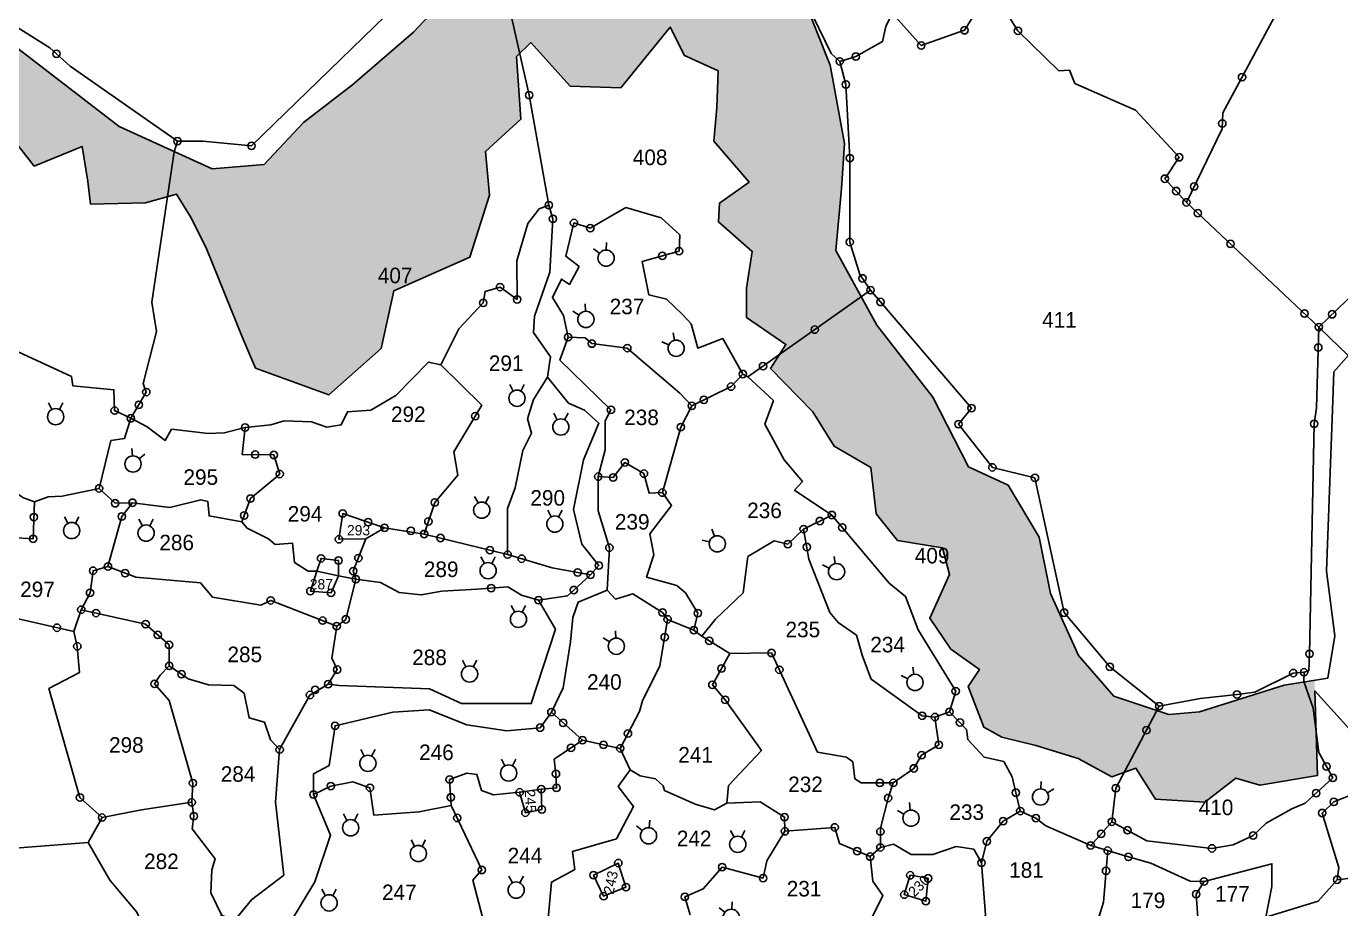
# Model space of a CAD drawing. Header units: metres. Extents: x 328575 to 333799, y 1800850 to 1805986.
# Drawn here: x 330739 to 331981, y 1801912 to 1802745 of the extents above; entities that cross this region are included whole.
import ezdxf
from ezdxf.enums import TextEntityAlignment as Align

# ---------------------------------------------------------------- set-up
doc = ezdxf.new("R2010")
doc.units = ezdxf.units.M
doc.header["$MEASUREMENT"] = 0
for name, color, linetype in [('POLY_HATCH', 12, 'Continuous'), ('POLY_PARCEL', 6, 'Continuous'), ('SYM_STONE', 1, 'Continuous'), ('SYM_WELL', 1, 'Continuous'), ('TEXT_PARCEL', 7, 'Continuous')]:
    doc.layers.add(name, color=color, linetype=linetype)
doc.styles.add('TEXT_MAP', font='KRDEV050.TTF', dxfattribs={"height": 1.8})

# ---------------------------------------------------------------- blocks, each defined once
blk = doc.blocks.new('STONE')
blk.add_circle((0, 0), 0.851)
blk = doc.blocks.new('MOTWELL')
for points in [[(-1.54, 2.96), (-0.8, 1.55)], [(1.54, 2.96), (0.8, 1.55)]]:
    blk.add_lwpolyline(points)
blk.add_circle((0, 0), 1.74)
blk = doc.blocks.new('DAWA')
at = {"layer": 'POLY_HATCH'}
h = blk.add_hatch(dxfattribs=at)
h.set_pattern_fill('ZIGZAG', color=256, scale=20, style=0)
h.set_pattern_definition([(0, (2391.7816, 7145.1659), (2.5, 2.5), [2.5, -2.5]), (90, (2394.2816, 7145.1659), (-2.5, 2.5), [2.5, -2.5])])
h.paths.add_polyline_path([(2779.7, 7414.74), (2778.39, 7412.78), (2780.19, 7408.05), (2782.31, 7406.91), (2786.24, 7405.93), (2791.14, 7404.46), (2795.06, 7402.34), (2797.83, 7403.32), (2800.12, 7399.73), (2805.84, 7399.4), (2809.43, 7402.18), (2812.21, 7401.36), (2818.9, 7402.5), (2818.53, 7413.52), (2815.02, 7412.95), (2805.22, 7409.85), (2801.63, 7409.53), (2795.26, 7411.65), (2791.18, 7416.38), (2787.91, 7423.56), (2786.6, 7430.08), (2783.01, 7436.12), (2778.43, 7438.24), (2774.29, 7446.32), (2767.76, 7454.64), (2763.02, 7463.28), (2763.67, 7470.46), (2764, 7475.68), (2762.35, 7484.75), (2759.25, 7492.58), (2755.16, 7499.11), (2744.87, 7500.74), (2735.73, 7502.37), (2727.23, 7505.8), (2722.17, 7504.65), (2720.05, 7500.74), (2718.25, 7493.07), (2714.07, 7488.54), (2707.04, 7482.5), (2701.33, 7478.1), (2696.75, 7473.21), (2690.71, 7472.72), (2679.93, 7477.61), (2667.84, 7486.91), (2662.62, 7490.82), (2653.96, 7492.78), (2645.47, 7493.27), (2640.73, 7491.97), (2633.46, 7489.5), (2625.78, 7491.62), (2617.29, 7486.07), (2609.29, 7483.62), (2604.71, 7490.15), (2600.79, 7499.45), (2598.67, 7509.4), (2597.2, 7516.74), (2591.95, 7527.13), (2586.72, 7531.37), (2583.29, 7524.19), (2579.7, 7511.14), (2576.89, 7499.62), (2570.36, 7489.67), (2568.72, 7485.92), (2574.77, 7479.88), (2580.48, 7474.17), (2581.31, 7463.14), (2579.35, 7456.45), (2565.79, 7453.68), (2562.36, 7458.41), (2561.71, 7466.57), (2560.73, 7478.15), (2561.06, 7483.7), (2559.75, 7488.1), (2559.08, 7512.06), (2556.63, 7529.52), (2555.32, 7539.47), (2552.55, 7541.92), (2544.03, 7541.51), (2535.54, 7542.49), (2525.25, 7543.3), (2512.51, 7541.67), (2504.92, 7541.19), (2499.53, 7545.1), (2493.82, 7543.96), (2490.55, 7545.1), (2486.3, 7544.94), (2481.24, 7547.87), (2474.87, 7543.8), (2468.17, 7542.33), (2466.86, 7550.97), (2465.39, 7563.7), (2463.6, 7570.55), (2470.44, 7565.72), (2476.48, 7558.38), (2484.97, 7559.52), (2489.87, 7569.31), (2487.42, 7582.2), (2480.56, 7583.02), (2472.07, 7580.41), (2462.27, 7574.21), (2455.9, 7572.74), (2452.47, 7578.94), (2450.67, 7592.48), (2447.71, 7605.62), (2442.49, 7616.71), (2441.67, 7623.4), (2439.38, 7629.76), (2431.05, 7633.51), (2421.91, 7632.37), (2417.77, 7632.59), (2418.26, 7625.74), (2427.4, 7627.05), (2426.75, 7620.03), (2432.3, 7614.98), (2435.24, 7609.92), (2445.24, 7603.97), (2443.44, 7599.89), (2447.69, 7594.34), (2444.26, 7593.04), (2448.02, 7587.82), (2448.18, 7582.27), (2449.98, 7575.58), (2451.15, 7572.23), (2456.86, 7568.8), (2457.35, 7562.11), (2457.68, 7557.22), (2462.58, 7550.86), (2460.62, 7542.7), (2459.8, 7537.81), (2466.52, 7534.77), (2467.01, 7531.02), (2475.34, 7532.97), (2478.44, 7533.14), (2480.89, 7530.36), (2486.94, 7532.32), (2490.04, 7533.63), (2494.45, 7530.2), (2501.15, 7532.49), (2503.6, 7535.26), (2508.5, 7534.93), (2517.32, 7534.61), (2521.56, 7536.73), (2526.3, 7534.28), (2533.49, 7536.89), (2543.45, 7535.91), (2546.88, 7533.95), (2541, 7529.88), (2545.25, 7525.31), (2546.23, 7519.92), (2544.76, 7517.31), (2547.1, 7515.48), (2543.35, 7512.22), (2541.71, 7508.79), (2541.71, 7505.69), (2546.61, 7501.45), (2551.19, 7498.84), (2552, 7495.25), (2548.08, 7491.99), (2546.61, 7487.75), (2547.13, 7485.36), (2552.85, 7476.88), (2551.87, 7473.94), (2550.56, 7469.54), (2550.24, 7465.78), (2551.38, 7462.52), (2554.16, 7460.08), (2553.99, 7457.63), (2554.97, 7453.55), (2557.42, 7451.1), (2558.73, 7449.8), (2560.36, 7446.21), (2562.32, 7444.58), (2565.92, 7445.88), (2567.88, 7447.68), (2572.78, 7448.33), (2575.06, 7448.82), (2578.82, 7450.94), (2583.72, 7453.71), (2587.8, 7460.4), (2588.46, 7464.48), (2590.25, 7469.05), (2588.46, 7473.62), (2584.54, 7476.71), (2577.68, 7483.24), (2573.27, 7486.67), (2578.66, 7491.94), (2584.54, 7497.98), (2584.7, 7501.07), (2583.39, 7504.5), (2583.56, 7508.42), (2583.39, 7514.45), (2584.37, 7517.06), (2585.03, 7523.66), (2586.18, 7528.55), (2588.79, 7520.07), (2591.08, 7512.08), (2591.24, 7506.86), (2590.26, 7503.6), (2591.73, 7495.44), (2592.87, 7492.34), (2596.51, 7490.96), (2596.02, 7487.04), (2598.8, 7481.66), (2600.92, 7481.17), (2597.82, 7476.76), (2597.98, 7473.17), (2599.78, 7469.59), (2600.92, 7466.49), (2605.17, 7467.63), (2611.37, 7470.07), (2617.91, 7473.5), (2619.54, 7472.2), (2625.58, 7476.11), (2625.91, 7472.68), (2628.2, 7469.1), (2631.79, 7469.42), (2636.85, 7472.36), (2638.81, 7474.32), (2639.79, 7484.59), (2643.71, 7487.04), (2646.49, 7483.29), (2653.02, 7484.43), (2659.72, 7483.13), (2661.03, 7480.84), (2666.67, 7477.42), (2670.1, 7473.02), (2675.65, 7475.3), (2676.31, 7471.22), (2676.63, 7468.61), (2683, 7468.78), (2686.6, 7469.76), (2688.23, 7467.15), (2690.03, 7463.56), (2694.31, 7453.05), (2695.78, 7449.62), (2704.27, 7446.52), (2710.32, 7451.91), (2711.79, 7458.6), (2720.61, 7462.51), (2722.89, 7469.69), (2722.4, 7474.75), (2726.49, 7478.5), (2726.01, 7485.73), (2727.64, 7487.36), (2732.22, 7482.31), (2738.1, 7482.14), (2743.81, 7489.16), (2745.45, 7485.89), (2749.37, 7484.1), (2749.2, 7479.86), (2748.88, 7475.94), (2752.96, 7471.21), (2749.53, 7468.77), (2749.41, 7466.6), (2753.33, 7463.17), (2752.68, 7458.93), (2752.68, 7455.51), (2757.25, 7452.41), (2755.46, 7449.63), (2760.36, 7444.58), (2762.83, 7440.61), (2767.08, 7438.16), (2767.73, 7432.78), (2770.18, 7429.68), (2775.41, 7428.86), (2776.22, 7425.76), (2773.94, 7420.7), (2776.39, 7417.11)])
for points in [[(2666.67, 7477.42), (2670.1, 7473.02), (2675.65, 7475.3), (2676.31, 7471.22), (2676.63, 7468.61), (2683, 7468.78), (2686.6, 7469.76), (2688.23, 7467.15), (2690.03, 7463.56), (2694.31, 7453.05), (2695.78, 7449.62), (2704.27, 7446.52), (2710.32, 7451.91), (2711.79, 7458.6), (2720.61, 7462.51), (2722.89, 7469.69), (2722.4, 7474.75), (2726.49, 7478.5), (2726.01, 7485.73), (2727.64, 7487.36), (2732.22, 7482.31), (2738.1, 7482.14), (2743.81, 7489.16), (2745.45, 7485.89), (2749.37, 7484.1), (2749.2, 7479.86), (2748.88, 7475.94), (2752.96, 7471.21), (2749.53, 7468.77), (2749.41, 7466.6), (2753.33, 7463.17), (2752.68, 7458.93), (2752.68, 7455.51), (2757.25, 7452.41), (2755.46, 7449.63), (2760.36, 7444.58), (2762.83, 7440.61), (2767.08, 7438.16), (2767.73, 7432.78), (2770.18, 7429.68), (2775.41, 7428.86), (2776.22, 7425.76), (2773.94, 7420.7), (2776.39, 7417.11), (2779.7, 7414.74), (2778.39, 7412.78), (2780.19, 7408.05), (2782.31, 7406.91), (2786.24, 7405.93), (2791.14, 7404.46), (2795.06, 7402.34), (2797.83, 7403.32), (2800.12, 7399.73), (2805.84, 7399.4), (2809.43, 7402.18), (2812.21, 7401.36), (2818.9, 7402.5), (2818.58, 7412.29), (2824.78, 7405.44)], [(2823.05, 7451.89), (2820.76, 7449.28), (2820.6, 7444.87), (2819.92, 7426.17), (2820.9, 7418.66), (2820.09, 7413.77), (2815.02, 7412.95), (2805.22, 7409.85), (2801.63, 7409.53), (2795.26, 7411.65), (2791.18, 7416.38), (2787.91, 7423.56), (2786.6, 7430.08), (2783.01, 7436.12), (2778.43, 7438.24), (2774.29, 7446.32), (2767.76, 7454.64), (2763.02, 7463.28), (2763.67, 7470.46), (2764, 7475.68), (2762.35, 7484.75), (2759.25, 7492.58)], [(2718.25, 7493.07), (2714.07, 7488.54), (2707.04, 7482.5), (2701.33, 7478.1), (2696.75, 7473.21), (2690.71, 7472.72), (2679.93, 7477.61), (2667.84, 7486.91)]]:
    blk.add_lwpolyline(points, dxfattribs=at)
at = {"layer": 'POLY_PARCEL'}
for points in [[(2803.65, 7468.89), (2807.78, 7477.43), (2807.86, 7479.25), (2819.84, 7501.54), (2820.91, 7502.95), (2822.16, 7510.16), (2828.6, 7512.39), (2828.27, 7519.81), (2832.49, 7520.66)], [(2686.7, 7475.91), (2689.65, 7475.91), (2695.29, 7475.37), (2713.39, 7493), (2717.59, 7496.94), (2717.86, 7502.57), (2724.54, 7511.06)], [(2729.75, 7468.52), (2727.47, 7481.26), (2723.44, 7499.06), (2723.23, 7501.58), (2724.54, 7511.06)], [(2763.46, 7485.2), (2762.47, 7486.13), (2754.7, 7502.1)], [(2644.48, 7497.14), (2646.62, 7496.24), (2664.35, 7491.42), (2671.92, 7486.73), (2674.25, 7484.58), (2686.7, 7475.91)], [(2783.22, 7490.18), (2781.85, 7494.66), (2780.66, 7493.19), (2777.92, 7488.81), (2772.91, 7487.04), (2769.53, 7490.79), (2768.8, 7489.23), (2768.43, 7487.5), (2765.32, 7485.76), (2763.46, 7485.2)], [(2854.5, 7493.54), (2853.64, 7492.04), (2850.42, 7488.33), (2850.92, 7486.51), (2847.53, 7484.53), (2841.67, 7479.5), (2839.69, 7478.43), (2836.38, 7472.57), (2834.07, 7470.59), (2833.06, 7469.08), (2827.52, 7462.62), (2819.01, 7454.45)], [(2783.22, 7490.18), (2784.12, 7488.75), (2788.87, 7484.11), (2790.11, 7484.21), (2790.73, 7482.67), (2797.75, 7479.57), (2802.81, 7474.11), (2801.16, 7471.63), (2803.65, 7468.89)], [(2767.05, 7458.69), (2765.8, 7460.52), (2764.63, 7464.27), (2764.63, 7474), (2764.18, 7482.53), (2763.46, 7485.2)], [(2686.7, 7475.91), (2686.34, 7474.68), (2683.74, 7457.25), (2684.28, 7453.85), (2682.75, 7447.82), (2682.75, 7447.82), (2683.11, 7446.84), (2681.32, 7443.8)], [(2717.26, 7450), (2719.31, 7454.19), (2722.16, 7457.2), (2722.37, 7458.52), (2724.1, 7459.03), (2726.08, 7457.6), (2726.03, 7462.06), (2727.31, 7466.38), (2728.63, 7468.11), (2729.75, 7468.52)], [(2729.75, 7468.52), (2730.23, 7466.95), (2729.88, 7460.75), (2728.09, 7455.67), (2727.98, 7453.76), (2729.95, 7450.94), (2729.62, 7448.59)], [(2731.99, 7453.22), (2731.47, 7455.75), (2730.18, 7457.81), (2731.21, 7459.95), (2732.15, 7459.35), (2733.27, 7461.41), (2731.72, 7462.61), (2732.67, 7466.46), (2734.56, 7465.86), (2738.67, 7468.26), (2742.79, 7467.06), (2744.94, 7465.09), (2744.85, 7463.21), (2740.56, 7462.01), (2741.33, 7458.15), (2743.39, 7457.64), (2745.3, 7455.82), (2746.24, 7454.8), (2747.02, 7451.97), (2749.93, 7453.08), (2752.25, 7448.97)], [(2819.01, 7454.45), (2803.65, 7468.89)], [(2681.32, 7443.8), (2679.44, 7444.69), (2679.35, 7447.11), (2674.61, 7447.56), (2674.43, 7448.63), (2652.48, 7458.76), (2650.06, 7459.65)], [(2752.83, 7448.63), (2767.05, 7458.69)], [(2800.52, 7410.52), (2794.8, 7415.07), (2789.51, 7421.34), (2786.12, 7436.96), (2781.18, 7438.17), (2777.25, 7443.17), (2778.76, 7445.04), (2767.05, 7458.69)], [(2735.5, 7437.07), (2736.28, 7440.19), (2736.28, 7443.53), (2736.97, 7444.82), (2731.05, 7450.56), (2731.99, 7453.22)], [(2746.33, 7445.28), (2744.96, 7446.74), (2738.86, 7451.97), (2734.75, 7452.48), (2733.97, 7453.17), (2731.99, 7453.22)], [(2819.01, 7454.45), (2818.75, 7445.1), (2818.48, 7443.23), (2817.95, 7416.59), (2817.86, 7414.63), (2817.32, 7414.45)], [(2819.01, 7454.45), (2821.46, 7452.09), (2826.29, 7447.54), (2828.02, 7445.45), (2827.84, 7444.08), (2828.84, 7442.63), (2830.39, 7443.26), (2834.76, 7437.71), (2838.76, 7435.26), (2843.23, 7435.26), (2845.05, 7434.17), (2847.05, 7431.53), (2847.08, 7425.67), (2846.35, 7420.22)], [(2717.26, 7450), (2715.83, 7450.33), (2712.03, 7446.47), (2709.14, 7444.75), (2706.44, 7444.57), (2705.7, 7443.04), (2704.05, 7442.79), (2702.27, 7443.4), (2699.09, 7443.53), (2697.55, 7443.04), (2694.56, 7442.74)], [(2715.33, 7430.41), (2716.55, 7434.07), (2719.24, 7437.25), (2718.75, 7439.95), (2722, 7445.34), (2717.26, 7450)], [(2729.62, 7448.59), (2727.98, 7446.02), (2727.3, 7443.76), (2727.76, 7442.11), (2726.76, 7440.11), (2725.86, 7435.76), (2725, 7433.36), (2725, 7428.03)], [(2734.6, 7425.7), (2735.57, 7426.77), (2733.6, 7429.24), (2732.63, 7433.25), (2733.77, 7439.01), (2735.57, 7443.26), (2733.89, 7444.76), (2732.06, 7445.58), (2729.62, 7448.59)], [(2752.25, 7448.97), (2750.88, 7447.51), (2746.33, 7445.28)], [(2752.25, 7448.97), (2752.83, 7448.63)], [(2752.83, 7448.63), (2755.8, 7445.89), (2754.81, 7443.15), (2757.03, 7439.02), (2759.16, 7436.52), (2758.25, 7435.53), (2762.58, 7432.64)], [(2742.93, 7435.22), (2745.06, 7442.82), (2746.33, 7445.28)], [(2670.16, 7434.13), (2668.87, 7434.58), (2665.1, 7436.99), (2661.33, 7437.37), (2659.89, 7440.16), (2648.75, 7443.51)], [(2677.64, 7435.68), (2679.02, 7441.21), (2680.58, 7441.44), (2681.32, 7443.8)], [(2694.56, 7442.74), (2692.14, 7442.12), (2690.34, 7442.05), (2686.05, 7442.53), (2685.29, 7441.22), (2683.21, 7442.81), (2681.32, 7443.8)], [(2694.2, 7431.81), (2695.19, 7434.51), (2698.58, 7437.35), (2697.89, 7439.56), (2694.22, 7439.63), (2694.56, 7442.74)], [(2742.93, 7435.22), (2741.41, 7435.14), (2740.8, 7437.42), (2738.59, 7438.72), (2737.22, 7436.97), (2735.5, 7437.07)], [(2736.52, 7423.92), (2736.79, 7428.84), (2735.5, 7433.12), (2735.5, 7437.07)], [(2677.64, 7435.68), (2673.35, 7434.78), (2671.76, 7434.71), (2670.16, 7434.13)], [(2681.52, 7434.02), (2679.51, 7433.95), (2677.64, 7435.68)], [(2747.5, 7418.6), (2746.59, 7419.28), (2747.04, 7421.26), (2745.6, 7423.62), (2744.61, 7424.45), (2741.1, 7425.44), (2741.94, 7428.03), (2741.49, 7430.46), (2744, 7433.73), (2742.93, 7435.22)], [(2662.43, 7430.01), (2667.59, 7429.99), (2670.01, 7429.84), (2670.16, 7434.13)], [(2678.68, 7426.62), (2680.27, 7432.43), (2681.52, 7434.02)], [(2681.52, 7434.02), (2685.83, 7433.47), (2689.43, 7434.36), (2690.26, 7434.16), (2690.4, 7432.5), (2694.2, 7431.81)], [(2702.88, 7426.11), (2701.9, 7426.11), (2700.3, 7427.09), (2700.06, 7429.36), (2698.04, 7429.17), (2697.3, 7429.85), (2694.79, 7431.07), (2694.2, 7431.81)], [(2708.58, 7429.85), (2705.45, 7429.79), (2705.88, 7432.78), (2710.72, 7431.13)], [(2762.58, 7432.64), (2759.31, 7431.01)], [(2762.58, 7432.64), (2769.21, 7424.75), (2771.12, 7423.21), (2772.59, 7419.34), (2776.94, 7412.23), (2776.22, 7409.85)], [(2708.58, 7429.85), (2710.72, 7431.13)], [(2710.72, 7431.13), (2715.33, 7430.41)], [(2725, 7428.03), (2715.33, 7430.41)], [(2759.31, 7431.01), (2757.48, 7429.26), (2755.88, 7429.64), (2752.84, 7427.81), (2752.31, 7423.63), (2749.1, 7420.58), (2747.5, 7418.6)], [(2774.54, 7409.24), (2773.05, 7409.39), (2767.13, 7413.61), (2766.14, 7416.27), (2765.44, 7418.7), (2763.3, 7420.19), (2762.36, 7421.33), (2759.92, 7427.51), (2759.31, 7431.01)], [(2707.41, 7425.18), (2707.11, 7426.11), (2708.58, 7429.85)], [(2705.39, 7425.56), (2705.39, 7427.34), (2703.37, 7427.58), (2702.88, 7426.11)], [(2725, 7428.03), (2730.15, 7426.52), (2734.6, 7425.7)], [(2675.59, 7421.62), (2676.6, 7423.58), (2676.95, 7426.14), (2678.68, 7426.62)], [(2705.19, 7419.73), (2697.54, 7422.71), (2696.41, 7422.16), (2690.8, 7423.07), (2689.4, 7424.75), (2681.89, 7425.38), (2678.68, 7426.62)], [(2702.88, 7426.11), (2702.14, 7423.79), (2704.53, 7423.6), (2705.39, 7425.56)], [(2702.88, 7426.11), (2705.39, 7425.56)], [(2734.6, 7425.7), (2732.67, 7423.93), (2731.96, 7423.25), (2728.59, 7422.75)], [(2660.48, 7424.68), (2660.75, 7421.5), (2665.04, 7421.3), (2674.73, 7419.08)], [(2705.19, 7419.73), (2706.25, 7420.52), (2707.41, 7425.18)], [(2707.41, 7425.18), (2705.39, 7425.56)], [(2728.59, 7422.75), (2726.62, 7423.32), (2725.01, 7424.29), (2721.49, 7424.03), (2717.36, 7423.78), (2714.99, 7423.36), (2712.45, 7423.64), (2710.27, 7424.79), (2707.41, 7425.18)], [(2704.21, 7413.01), (2705.47, 7412.84), (2715.97, 7412.48), (2719.68, 7410.77), (2727.75, 7410.77), (2730.54, 7419.4), (2728.59, 7422.75)], [(2730.08, 7409.78), (2731.45, 7412.6), (2732.31, 7417.92), (2732.57, 7420.75), (2733.17, 7422.54), (2736.52, 7423.92)], [(2736.52, 7423.92), (2737.52, 7422.88), (2739.51, 7423.48), (2742.95, 7421.34), (2743.55, 7420.54)], [(2674.73, 7419.08), (2675.59, 7421.62)], [(2685.79, 7415.12), (2685.76, 7417.55), (2683.05, 7419.94), (2675.59, 7421.62)], [(2704.21, 7413.01), (2705.26, 7414.69), (2704.63, 7416.02), (2705.19, 7419.73)], [(2743.55, 7420.54), (2742.65, 7415.17), (2740.66, 7411.11), (2740.31, 7409.87), (2738.07, 7405.59)], [(2743.55, 7420.54), (2746.59, 7419.28)], [(2678.01, 7397.53), (2675.45, 7399.85), (2671.85, 7412.5), (2675.37, 7414.34), (2675.13, 7417.37), (2674.73, 7419.08)], [(2750.78, 7416.59), (2747.5, 7418.6)], [(2750.43, 7399.26), (2750.63, 7401.3), (2754.42, 7405.33), (2750.23, 7411.22), (2748.74, 7412.96), (2750.78, 7416.59)], [(2750.78, 7416.59), (2755.59, 7416.65), (2760.92, 7405.17), (2764.3, 7404.58), (2765.04, 7404.03), (2765.24, 7402.09), (2765.99, 7401.6), (2769.72, 7401.6)], [(2688.4, 7399.31), (2688.54, 7401.54), (2685.77, 7411.12), (2684.09, 7413.03), (2684.72, 7414.04), (2685.79, 7415.12)], [(2698.59, 7405.42), (2697.51, 7406.55), (2696.82, 7408.61), (2695.05, 7409.1), (2694.46, 7411.95), (2693.28, 7412.83), (2690.33, 7412.93), (2687.97, 7413.62), (2685.79, 7415.12)], [(2795.06, 7397.12), (2799.09, 7394.9), (2806.66, 7394.04), (2809.11, 7394.45), (2811.43, 7395.53), (2812.92, 7396.98), (2815.9, 7398.64), (2817.44, 7399.27), (2820.66, 7402.21), (2819.02, 7405.16), (2818.39, 7410.3), (2817.3, 7413.38), (2817.32, 7414.45)], [(2817.32, 7414.45), (2816.07, 7414.36), (2811.6, 7412.13), (2809.55, 7411.86), (2805.26, 7411.41), (2800.52, 7410.52)], [(2698.59, 7405.42), (2702.1, 7411.75), (2704.21, 7413.01)], [(2795.06, 7397.12), (2795.52, 7401), (2800.52, 7410.52)], [(2702.52, 7400.22), (2702.52, 7402.62), (2704.32, 7403.57), (2705.01, 7408.19), (2711.72, 7409.78), (2715.92, 7410.03), (2720.3, 7408.32), (2724.93, 7407.63), (2728.79, 7407.98), (2730.08, 7409.78)], [(2733.68, 7406.53), (2730.08, 7409.78)], [(2769.72, 7401.6), (2772.1, 7403.29), (2773, 7404.83), (2774.99, 7406.02), (2774.54, 7409.24)], [(2774.54, 7409.24), (2776.22, 7409.85)], [(2776.22, 7409.85), (2778.21, 7407.81), (2778.35, 7406.63), (2780.26, 7404.59), (2782.52, 7404.09), (2783.48, 7402.32), (2784.44, 7398.35)], [(2728.92, 7400.86), (2730.69, 7401), (2730.62, 7402.63), (2730.4, 7404.32), (2733.68, 7406.53)], [(2738.07, 7405.59), (2733.68, 7406.53)], [(2691.91, 7386.19), (2693.39, 7385.67), (2695.35, 7388.03), (2699.09, 7390.88), (2698.1, 7399.34), (2698.59, 7405.42)], [(2738.07, 7405.59), (2739.21, 7403.1)], [(2729.64, 7385.07), (2730.09, 7390.08), (2732.82, 7391.56), (2732.52, 7393.62), (2737.62, 7395.1), (2739.61, 7398.86), (2737.84, 7401.18), (2739.21, 7403.1)], [(2739.21, 7403.1), (2740.36, 7402.4), (2742.15, 7402.05), (2743.05, 7401.26), (2743.2, 7400.71), (2746.74, 7399.11), (2748.99, 7398.46), (2750.43, 7399.26)], [(2718.49, 7398.97), (2714.77, 7398.22), (2709.5, 7397.85), (2709.06, 7401.01), (2707.08, 7401.69), (2704.53, 7401.2), (2702.52, 7400.22)], [(2718.49, 7398.97), (2718.29, 7401.96), (2720.28, 7402.7), (2721.46, 7402.55), (2721.98, 7400.71), (2723.38, 7400.19), (2726.41, 7400.49)], [(2768.22, 7394.13), (2768.22, 7396.36), (2769.11, 7399.85), (2769.72, 7401.6)], [(2828.18, 7392.41), (2828.18, 7392.41), (2827.15, 7395.44), (2826.83, 7401.11), (2825.61, 7401.36), (2820.77, 7399.43), (2819.42, 7398.14), (2821.35, 7391.84), (2821.16, 7390.42)], [(2705.17, 7381.74), (2701.57, 7382.33), (2699.76, 7385.25), (2702.69, 7390.11), (2704.49, 7395.51), (2702.52, 7400.22)], [(2726.41, 7400.49), (2728.92, 7400.86)], [(2726.41, 7400.49), (2727.07, 7398.13), (2728.99, 7398.5), (2728.92, 7400.86)], [(2678.01, 7397.53), (2682.57, 7398.43), (2688.4, 7399.31)], [(2688.4, 7399.31), (2688.65, 7397.71), (2688.45, 7396.24), (2691.12, 7392.77), (2690.73, 7391.49), (2690.63, 7388.84), (2691.91, 7386.19)], [(2722.77, 7382.38), (2722.4, 7384.99), (2720.98, 7390.31), (2722.03, 7391.49), (2718.49, 7398.97)], [(2757.16, 7395.99), (2757.11, 7397.63), (2754.29, 7399.4), (2750.43, 7399.26)], [(2779.94, 7392.34), (2780.57, 7394.84), (2782.45, 7397.17), (2784.44, 7398.35)], [(2784.44, 7398.35), (2786.25, 7397.54), (2787.39, 7396.63), (2792.6, 7394.37)], [(2676.41, 7394.66), (2678.01, 7397.53)], [(2792.6, 7394.37), (2795.06, 7397.12)], [(2746.2, 7386.31), (2745.57, 7388.38), (2747.7, 7389.32), (2749.88, 7391.84), (2754.63, 7390.56), (2755.08, 7392.58), (2757.16, 7395.99)], [(2757.16, 7395.99), (2762.93, 7396.45), (2763.47, 7394.58), (2767.05, 7393.06)], [(2661.93, 7393.51), (2676.41, 7394.66)], [(2691.91, 7386.19), (2684.71, 7380.65), (2682.06, 7386.57), (2678.92, 7390.3), (2676.41, 7394.66)], [(2767.05, 7393.06), (2768.22, 7394.13)], [(2768.22, 7394.13), (2769.74, 7394.49), (2771.8, 7393.32), (2774.3, 7393.32), (2776.99, 7394.22), (2779.05, 7393.95), (2779.94, 7392.34)], [(2794.57, 7393.77), (2794.07, 7387.78), (2793.57, 7386.19), (2793.42, 7383.95), (2791.83, 7379.25)], [(2805.74, 7390.21), (2804.13, 7390.23), (2799.57, 7392.33), (2796.97, 7393.05), (2792.6, 7394.37)], [(2734.97, 7390.9), (2736.15, 7388.47), (2738.74, 7389.5), (2737.85, 7392.3), (2734.97, 7390.9)], [(2767.25, 7380.31), (2766.98, 7385.41), (2768.5, 7388.54), (2767.34, 7390.23), (2767.05, 7393.06)], [(2779.94, 7392.34), (2780.4, 7386.32), (2779.69, 7383.82), (2777.81, 7381.31), (2778.07, 7377.74)], [(2812.89, 7386.09), (2813.6, 7389.63), (2813.6, 7392.27), (2805.74, 7390.21)], [(2821.16, 7390.42), (2823.28, 7390.68), (2828.18, 7392.41), (2830.43, 7392.85)], [(2771.69, 7390.9), (2771, 7388.66), (2773.5, 7387.89), (2773.76, 7390.55), (2771.69, 7390.9)], [(2805.74, 7390.21), (2804.83, 7388.73), (2805.22, 7383.32), (2804.19, 7379.53)], [(2821.16, 7390.42), (2818.97, 7387.91), (2812.89, 7386.09)]]:
    blk.add_lwpolyline(points, dxfattribs=at)
at = {"layer": 'SYM_STONE', "xscale": 0.5, "yscale": 0.5, "zscale": 0.5}
for p in [(2777.92, 7488.81), (2784.12, 7488.75), (2772.91, 7487.04), (2672.68, 7486.03), (2763.46, 7485.2), (2765.32, 7485.76), (2810.09, 7483.39), (2764.18, 7482.53), (2727.47, 7481.26), (2807.81, 7478.04), (2686.7, 7475.91), (2695.29, 7475.37), (2764.63, 7474), (2802.81, 7474.11), (2801.16, 7471.63), (2802.46, 7470.2), (2804.54, 7470.72), (2729.75, 7468.52), (2803.65, 7468.89), (2730.23, 7466.95), (2732.67, 7466.46), (2804.98, 7467.64), (2734.56, 7465.86), (2764.63, 7464.27), (2808.77, 7464.08), (2742.91, 7462.66), (2744.85, 7463.21), (2724.1, 7459.03), (2766.11, 7460.06), (2767.05, 7458.69), (2722.16, 7457.2), (2726.08, 7457.6), (2768.21, 7457.33), (2817.35, 7456.02), (2820.55, 7455.93), (2760.58, 7454.12), (2819.01, 7454.45), (2731.99, 7453.22), (2734.75, 7452.48), (2738.86, 7451.97), (2818.95, 7452.08), (2754.59, 7449.88), (2752.25, 7448.97), (2683.11, 7446.84), (2750.88, 7447.51), (2682.24, 7445.36), (2746.33, 7445.28), (2747.74, 7445.97), (2778.76, 7445.04), (2679.44, 7444.69), (2681.32, 7443.8), (2721.24, 7444.08), (2736.97, 7444.82), (2694.56, 7442.74), (2745.06, 7442.82), (2777.25, 7443.17), (2818.48, 7443.23), (2695.74, 7439.6), (2697.89, 7439.56), (2698.58, 7437.35), (2738.59, 7438.72), (2740.8, 7437.42), (2781.18, 7438.17), (2735.5, 7437.07), (2737.22, 7436.97), (2786.12, 7436.96), (2677.64, 7435.68), (2695.19, 7434.51), (2742.93, 7435.22), (2679.51, 7433.95), (2681.52, 7434.02), (2705.88, 7432.78), (2716.55, 7434.07), (2670.09, 7432.35), (2680.27, 7432.43), (2694.47, 7432.54), (2708.83, 7431.78), (2715.81, 7431.87), (2761.19, 7431.94), (2762.58, 7432.64), (2670.01, 7429.84), (2705.45, 7429.79), (2710.72, 7431.13), (2713.79, 7430.79), (2715.33, 7430.41), (2717.21, 7429.95), (2759.31, 7431.01), (2763.79, 7431.2), (2722.95, 7428.54), (2736.79, 7428.84), (2757.48, 7429.26), (2759.67, 7428.93), (2703.37, 7427.58), (2705.39, 7427.34), (2707.7, 7427.62), (2725, 7428.03), (2726.63, 7427.56), (2735.57, 7426.77), (2676.95, 7426.14), (2678.68, 7426.62), (2680.66, 7425.85), (2707.11, 7426.11), (2707.41, 7425.18), (2733.12, 7425.97), (2734.6, 7425.7), (2702.14, 7423.79), (2723.1, 7424.15), (2732.67, 7423.93), (2676.6, 7423.58), (2697.54, 7422.71), (2704.53, 7423.6), (2728.59, 7422.75), (2675.59, 7421.62), (2677.3, 7421.23), (2742.95, 7421.34), (2747.04, 7421.26), (2789.51, 7421.34), (2672.77, 7419.53), (2683.05, 7419.94), (2703.56, 7420.37), (2705.19, 7419.73), (2706.25, 7420.52), (2743.55, 7420.54), (2746.59, 7419.28), (2684.46, 7418.7), (2685.76, 7417.55), (2743.21, 7418.48), (2748.38, 7418.06), (2675.13, 7417.37), (2755.59, 7416.65), (2817.95, 7416.59), (2685.79, 7415.12), (2705.26, 7414.69), (2749.8, 7414.85), (2756.5, 7414.71), (2794.8, 7415.07), (2684.09, 7413.03), (2687.2, 7414.15), (2704.21, 7413.01), (2816.07, 7414.36), (2817.32, 7414.45), (2702.1, 7411.75), (2702.7, 7412.35), (2748.74, 7412.96), (2776.94, 7412.23), (2809.55, 7411.86), (2750.23, 7411.22), (2800.52, 7410.52), (2730.08, 7409.78), (2731.45, 7408.54), (2773.05, 7409.39), (2774.54, 7409.24), (2776.22, 7409.85), (2777.44, 7408.6), (2705.01, 7408.19), (2728.79, 7407.98), (2738.96, 7407.3), (2799.05, 7407.73), (2698.59, 7405.42), (2732.36, 7405.64), (2733.68, 7406.53), (2736.13, 7406), (2738.07, 7405.59), (2738.07, 7405.59), (2774.99, 7406.02), (2773, 7404.83), (2730.62, 7402.63), (2772.1, 7403.29), (2819.92, 7403.53), (2688.54, 7401.54), (2704.53, 7401.2), (2709.06, 7401.01), (2718.29, 7401.96), (2728.92, 7400.86), (2730.69, 7401), (2768.15, 7401.6), (2769.72, 7401.6), (2795.52, 7401), (2820.66, 7402.21), (2675.45, 7399.85), (2688.4, 7399.31), (2702.52, 7400.22), (2718.43, 7399.9), (2726.41, 7400.49), (2769.11, 7399.85), (2783.92, 7400.48), (2818.73, 7400.45), (2820.77, 7399.43), (2727.07, 7398.13), (2728.99, 7398.5), (2784.44, 7398.35), (2819.42, 7398.14), (2678.01, 7397.53), (2688.65, 7397.71), (2719.18, 7397.51), (2757.11, 7397.63), (2762.93, 7396.45), (2782.45, 7397.17), (2786.25, 7397.54), (2795.06, 7397.12), (2757.16, 7395.99), (2768.22, 7395.96), (2780.57, 7394.84), (2793.81, 7395.72), (2796.86, 7396.13), (2811.43, 7395.53), (2765.53, 7393.7), (2768.22, 7394.13), (2792.6, 7394.37), (2794.57, 7393.77), (2806.66, 7394.04), (2737.85, 7392.3), (2749.88, 7391.84), (2767.05, 7393.06), (2779.94, 7392.34), (2796.97, 7393.05), (2722.03, 7391.49), (2734.97, 7390.9), (2754.63, 7390.56), (2771.69, 7390.9), (2773.76, 7390.55), (2794.38, 7391.42), (2805.74, 7390.21), (2821.16, 7390.42), (2738.74, 7389.5), (2771, 7388.66), (2804.83, 7388.73), (2736.15, 7388.47), (2745.57, 7388.38), (2773.5, 7387.89)]:
    blk.add_blockref('STONE', p, dxfattribs=at)
at = {"layer": 'SYM_WELL'}
for p, xscale, yscale, zscale, rotation in [((2736.39, 7462.39), 0.54, 0.54, 0.54, 26.32179359321206), ((2734.06, 7455.29), 0.54, 0.54, 0.54, 30.61904545825779), ((2744.52, 7451.95), 0.54, 0.54, 0.54, 38.39612782770705), ((2681.57, 7438.5), 0.54, 0.54, 0.54, 336.9555751228947), ((2749.3, 7429.29), 0.5399999999999999, 0.5399999999999999, 0.5399999999999999, 48.21612369058573), ((2763.13, 7426.07), 0.54, 0.54, 0.54, 36.56212769613452), ((2737.6, 7417.42), 0.54, 0.54, 0.54, 29.98714657213099), ((2772.23, 7413.25), 0.54, 0.54, 0.54, 35.66106157076079), ((2786.78, 7399.98), 0.54, 0.54, 0.54, 329.5212959160136), ((2771.77, 7397.52), 0.54, 0.54, 0.54, 32.56761949569811), ((2741.35, 7395.46), 0.5399999999999999, 0.5399999999999999, 0.5399999999999999, 22.83871422963111), ((2750.94, 7386.01), 0.54, 0.54, 0.54, 24.11864471303794)]:
    blk.add_blockref('MOTWELL', p, dxfattribs=dict(at, xscale=xscale, yscale=yscale, zscale=zscale, rotation=rotation))
at = {"layer": 'SYM_WELL', "xscale": 0.54, "yscale": 0.54, "zscale": 0.54}
for p in [(2726.08, 7446.15), (2672.6, 7443.98), (2731.16, 7442.82), (2722, 7433.18), (2674.47, 7430.79), (2683.09, 7430.5), (2730.47, 7431.57), (2722.74, 7426.17), (2726.26, 7420.53), (2720.6, 7414.19), (2708.82, 7403.84), (2725.14, 7402.72), (2706.82, 7396.37), (2751.69, 7394.47), (2714.67, 7393.39), (2726.01, 7389.16), (2704.33, 7387.66)]:
    blk.add_blockref('MOTWELL', p, dxfattribs=at)
at = {"layer": 'TEXT_PARCEL', "style": 'TEXT_MAP'}
for s, height, p in [('408', 1.8, (2741.49, 7474.07)), ('407', 1.8, (2711.94, 7460.37)), ('237', 1.8, (2738.82, 7456.79)), ('411', 1.8, (2788.94, 7455.27)), ('291', 1.8, (2724.82, 7450.21)), ('292', 1.8, (2713.48, 7444.29)), ('238', 1.8, (2740.51, 7443.94)), ('295', 1.8, (2689.43, 7436.99)), ('290', 1.8, (2729.64, 7434.61)), ('294', 1.8, (2701.52, 7432.74)), ('236', 1.8, (2754.77, 7433.17)), ('239', 1.8, (2739.44, 7431.84)), ('286', 1.8, (2686.64, 7429.41)), ('293', 1.2, (2707.72, 7430.85)), ('409', 1.8, (2774.2, 7427.94)), ('289', 1.8, (2717.3, 7426.33)), ('297', 1.8, (2670.51, 7423.97)), ('287', 1.2, (2703.41, 7424.59)), ('235', 1.8, (2759.22, 7419.37)), ('234', 1.8, (2769.05, 7417.63)), ('285', 1.8, (2694.54, 7416.45)), ('288', 1.8, (2715.95, 7416.12)), ('240', 1.8, (2736.22, 7413.28)), ('298', 1.8, (2680.82, 7405.95)), ('246', 1.8, (2716.76, 7405.12)), ('241', 1.8, (2746.8, 7404.86)), ('284', 1.8, (2693.77, 7402.59)), ('232', 1.8, (2759.54, 7401.43)), ('410', 1.8, (2807.12, 7398.79)), ('233', 1.8, (2778.23, 7398.22)), ('242', 1.8, (2746.64, 7395.17)), ('244', 1.8, (2727.03, 7393.18)), ('282', 1.8, (2684.89, 7392.47)), ('181', 1.8, (2785.16, 7391.52)), ('247', 1.8, (2712.47, 7388.9)), ('231', 1.8, (2759.38, 7389.34)), ('177', 1.8, (2809.03, 7388.78)), ('179', 1.8, (2799.24, 7388.01))]:
    blk.add_text(s, height=height, dxfattribs=at).set_placement(p, align=Align.MIDDLE)
for s, rotation, p in [('245', 273.6557, (2727.67, 7399.46)), ('243', 77.894, (2736.97, 7390.05)), ('230', 44.964, (2772.7, 7389.67))]:
    blk.add_text(s, height=1.2, rotation=rotation, dxfattribs=at).set_placement(p, align=Align.MIDDLE)

msp = doc.modelspace()

# ---------------------------------------------------------------- block references
at = {"xscale": 8.155276894919258, "yscale": 8.155276894919258, "zscale": 8.155276894919258, "rotation": 359.9674271917189}
msp.add_blockref('DAWA', (308936.4, 1741681.1), dxfattribs=at)

doc.saveas('drawing.dxf')
